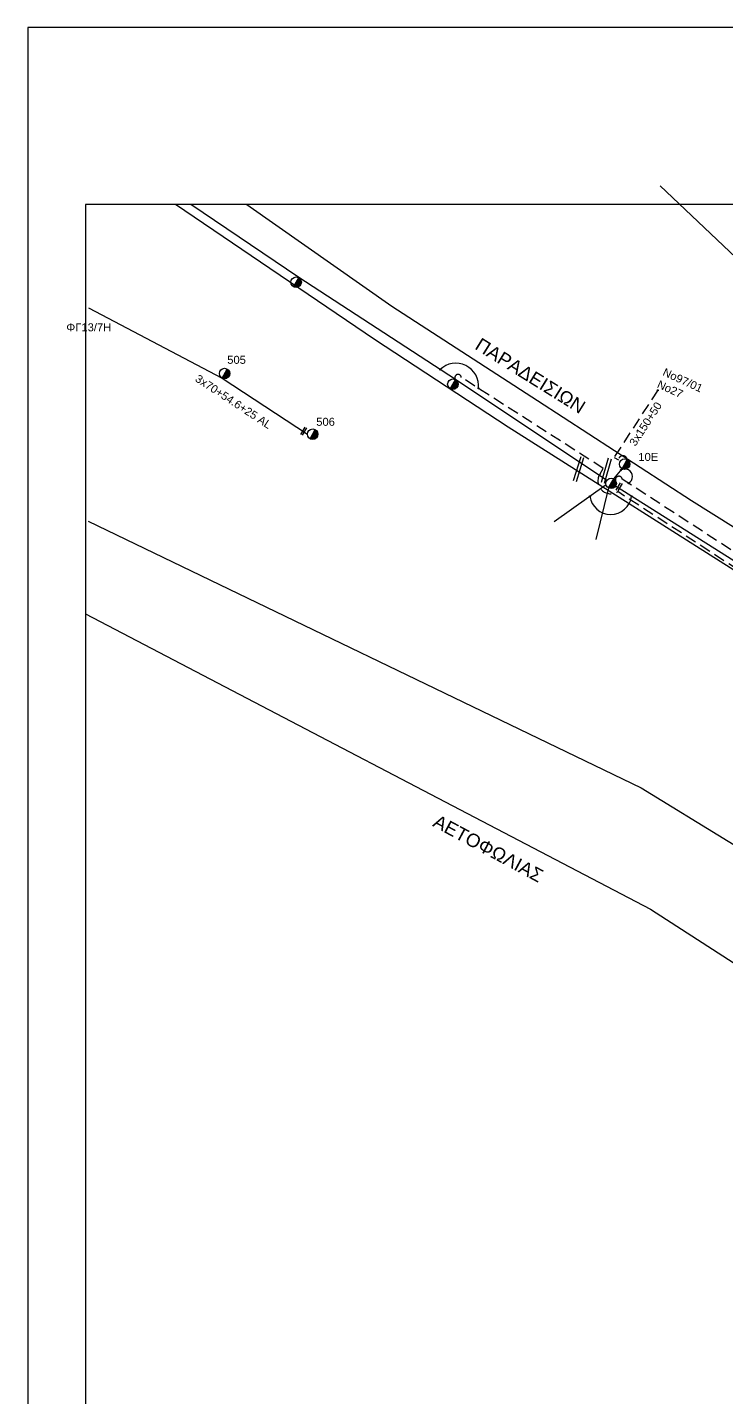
# Model space of a CAD drawing. Header units: millimetres. Extents: x 1421 to 11257, y 848 to 1896.
# Drawn here: x 8825.3 to 8982.5, y 1587.4 to 1895.5 of the extents above; entities that cross this region are included whole.
import ezdxf
from ezdxf.enums import TextEntityAlignment as Align

# ---------------------------------------------------------------- set-up
doc = ezdxf.new("R2010")
doc.units = ezdxf.units.MM
doc.linetypes.add('DASHED', pattern=[19.05, 12.7, -6.35])
for name, color, linetype, lineweight in [('3x150+50', 7, 'Continuous', 30), ('3x150+50 XLPE', 7, 'SYN_LINE', 30), ('3x70+54.6+25 AL', 7, 'SYN_LINE', 30), ('4x16', 7, 'Continuous', 30), ('4x50', 7, 'Continuous', 30), ('Άγνωστα', 7, 'Continuous', 30)]:
    doc.layers.add(name, color=color, linetype=linetype, lineweight=lineweight)
for name, color, linetype in [('TEXT ΚΑΛΩΔΙΩΝ', 7, 'Continuous'), ('ΑΓΝΩΣΤΟ ΕΝΑΕΡΙΟ ΚΑΛΩΔΙΟ', 7, 'Continuous'), ('Μηχανική τομή', 7, 'Continuous'), ('Στύλος ΦΜ', 7, 'Continuous'), ('Στύλος ΦΜ @ 1', 7, 'Continuous'), ('Συνδέσεις', 7, 'Continuous'), ('Τομή', 7, 'Continuous'), ('Υπόβαθρο ΔΕΗ', 7, 'Continuous')]:
    doc.layers.add(name, color=color, linetype=linetype)
doc.styles.add('arial', font='ARIAL.TTF', dxfattribs={"height": 3})
doc.styles.get("Standard").update_dxf_attribs({"font": 'ARIAL.TTF', "height": 1.8})
doc.linetypes.add('SYN_LINE', pattern='A,0.5,-0.0001,["/\\/\\/\\/",Standard,S=0.1,R=0,X=0,Y=-0.05],-0.25', length=0.7501)

# ---------------------------------------------------------------- blocks, each defined once
blk = doc.blocks.new('ΥΠΑΡΧΩΝ ΤΣΙΜΕΝΤΕΝΙΟΣ ΣΤΥΛΟΣ')
at = {"layer": 'Στύλος ΦΜ'}
blk.add_hatch(color=7, dxfattribs=at).paths.add_polyline_path([(-1.29, -2.28, 0.574793), (2.62, 0, 0.268822), (1.3, 2.27)])
at = {"layer": 'Στύλος ΦΜ', "color": 7}
blk.add_line((-1.29, -2.28), (1.3, 2.27), dxfattribs=at)
blk.add_circle((0, 0), 2.62, dxfattribs=at)
at = {"layer": 'Στύλος ΦΜ', "flags": 4}
for tag, p in [('ΤΥΠΟΣ', (-4.91, 3.03)), ('ΑΡΙΘΜΟΣ', (-4.68, 8.05))]:
    blk.add_attdef(tag, p, '', height=4, dxfattribs=at)
blk = doc.blocks.new('_ΣΥΝΔΕΣΗ')
at = {"layer": 'Συνδέσεις', "linetype": 'SYN_LINE', "ltscale": 40}
blk.add_hatch(color=256, dxfattribs=at).paths.add_polyline_path([(0.5, 0, 1), (-0.5, 0, 1)])
at = {"layer": 'Συνδέσεις'}
blk.add_circle((0, 0), 0.5, dxfattribs=at)
blk = doc.blocks.new('ΤΟΜΗ')
at = {"layer": 'Τομή', "ltscale": 40}
for p, q in [((11.3, -0.6), (-11.4, -0.6)), ((11.3, -3.4), (-11.4, -3.4))]:
    blk.add_line(p, q, dxfattribs=at)
blk = doc.blocks.new('ΜΗΧΑΝΙΚΗ ΤΟΜΗ')
at = {"layer": 'Μηχανική τομή', "ltscale": 40}
for p, q in [((-3.8, 1.2), (3.8, 1.2)), ((3.8, -0.3), (-3.8, -0.3))]:
    blk.add_line(p, q, dxfattribs=at)

msp = doc.modelspace()

# ---------------------------------------------------------------- linework, layer by layer
at = {"lineweight": -3, "ltscale": 15}
msp.add_lwpolyline([(10993.76, 1895.53), (8825.35, 1895.54), (8825.27, 848.33), (10993.76, 848.32)], close=True, dxfattribs=at)
at = {"layer": '3x150+50', "color": 206, "linetype": 'DASHED', "lineweight": -3, "ltscale": 0.2}
msp.add_lwpolyline([(9055.03, 1782.14, 0.640369), (9052.74, 1780.68), (9008.96, 1741.65), (8992.38, 1767.95, -0.846992), (8988.33, 1771.44), (8958.07, 1791.13, -0.817369), (8954.07, 1795.14), (8954.79, 1796.36), (8922.87, 1816.83, 1.327284), (8921.56, 1816.32)], format="xyb", dxfattribs=at)
at = {"layer": '3x150+50 XLPE', "color": 151, "linetype": 'DASHED', "lineweight": -3, "ltscale": 0.2}
for points in [[(8967.04, 1813.92), (8957.23, 1798.83), (8958.21, 1798.31, -0.875002), (8960.19, 1798.33, -0.257094)], [(9035.63, 1706.92, -1.067637), (9034.29, 1709.12), (9013.77, 1742.62), (8993.08, 1771.82), (8959.08, 1793.94, 1.022712), (8957.55, 1793.64)]]:
    msp.add_lwpolyline(points, format="xyb", dxfattribs=at)
at = {"layer": '3x70+54.6+25 AL', "color": 2, "lineweight": -3, "ltscale": 15}
msp.add_lwpolyline([(8838.98, 1832.49), (8869.05, 1816.67), (8888.26, 1804.02)], dxfattribs=at)
at = {"layer": '3x70+54.6+25 AL', "color": 151, "lineweight": -3, "ltscale": 3}
msp.add_lwpolyline([(8957.16, 1794), (8959.02, 1796.28)], dxfattribs=at)
at = {"layer": '4x16', "color": 27, "linetype": 'SYN_LINE', "lineweight": -3, "ltscale": 15}
msp.add_lwpolyline([(8955.99, 1791.96), (8953.15, 1780.38)], dxfattribs=at)
at = {"layer": '4x50', "color": 27, "linetype": 'Continuous', "lineweight": -3, "ltscale": 0.2}
msp.add_lwpolyline([(8955.43, 1792.69), (8943.78, 1784.33)], dxfattribs=at)
at = {"layer": 'ΑΓΝΩΣΤΟ ΕΝΑΕΡΙΟ ΚΑΛΩΔΙΟ', "color": 206, "lineweight": -3, "ltscale": 0.2}
msp.add_lwpolyline([(8955.57, 1793.6), (8921.56, 1816.32), (8886.3, 1839.26), (8862, 1855.69)], dxfattribs=at)
at = {"layer": 'ΑΓΝΩΣΤΟ ΕΝΑΕΡΙΟ ΚΑΛΩΔΙΟ', "color": 27, "lineweight": -3, "ltscale": 0.2}
msp.add_lwpolyline([(8990.49, 1771.56), (8957.57, 1792.36)], dxfattribs=at)
at = {"layer": 'Υπόβαθρο ΔΕΗ', "lineweight": -3, "ltscale": 0.1}
for points in [[(8967.57, 1859.94), (8987.49, 1841.12), (9005.48, 1824.8), (9027.69, 1804.59), (9043.6, 1789.81), (9055.1, 1779.66)], [(8990.92, 1769.19), (8933.38, 1805.6), (8903.31, 1825.32), (8858.6, 1855.69)], [(8874.64, 1855.69), (8907.25, 1832.87), (8939.99, 1811.63), (8974.67, 1789.13), (8994.14, 1776.94)], [(8838.91, 1784.49), (8963.34, 1724.5), (8963.34, 1724.5), (9022.02, 1688.51)], [(8838.34, 1763.66), (8965.44, 1697.25), (9021.4, 1661.07), (9039.49, 1646.74), (9066.44, 1625.37), (9074.94, 1619.16), (9080.58, 1613.45), (9088.38, 1605.74), (9096.28, 1597.92), (9119.09, 1575.09), (9129.23, 1564.98), (9136.4, 1558.27), (9143.55, 1555.17), (9165.16, 1546.06), (9191.36, 1535.03), (9206.85, 1528.58), (9213.75, 1524.57), (9217.79, 1521.76), (9221.73, 1518.66), (9224.52, 1515.97), (9228.15, 1511.41), (9229.52, 1509.54), (9232.06, 1505.52), (9233.54, 1502.75)]]:
    msp.add_lwpolyline(points, dxfattribs=at)
at = {"layer": 'Υπόβαθρο ΔΕΗ', "lineweight": -3, "ltscale": 15}
msp.add_lwpolyline([(10855.44, 1855.69), (8838.35, 1855.69), (8838.27, 861.33), (10836.6, 861.33)], close=True, dxfattribs=at)
at = {"layer": 'Υπόβαθρο ΔΕΗ', "lineweight": -3}
for centre, radius, start, end in [((8921.63, 1814.88), 5.12, 354.2431, 133.763), ((8959.66, 1794.52), 1.69, 298.7664, 122.5735), ((8956.49, 1790.7), 4.72, 187.4584, 352.5425)]:
    msp.add_arc(centre, radius, start, end, dxfattribs=at)

# ---------------------------------------------------------------- block references
at = {"layer": 'Μηχανική τομή', "lineweight": -3, "xscale": 0.2500000000003614, "yscale": 0.2500000000003614, "zscale": 0.2500000000003614, "rotation": 239.6574587913184}
for p in [(8887.3, 1804.78), (8958.28, 1792.26)]:
    msp.add_blockref('ΜΗΧΑΝΙΚΗ ΤΟΜΗ', p, dxfattribs=at)
at = {"layer": 'Στύλος ΦΜ @ 1', "color": 1, "lineweight": -3, "ltscale": 40, "xscale": 0.4499999999998181, "yscale": 0.4499999999998181, "zscale": 0.4499999999998181}
for p in [(8885.71, 1838.24), (8920.97, 1815.3), (8956.57, 1792.98)]:
    msp.add_blockref('ΥΠΑΡΧΩΝ ΤΣΙΜΕΝΤΕΝΙΟΣ ΣΤΥΛΟΣ', p, dxfattribs=at)
at = {"layer": 'Στύλος ΦΜ @ 1', "color": 1, "lineweight": -3, "ltscale": 40}
ref = msp.add_blockref('ΥΠΑΡΧΩΝ ΤΣΙΜΕΝΤΕΝΙΟΣ ΣΤΥΛΟΣ', (8869.63, 1817.69), dxfattribs=dict(at, xscale=0.4499999999998181, yscale=0.4499999999998181, zscale=0.4499999999998181))
ref.add_attrib('ΑΡΙΘΜΟΣ', '505', (8870.22, 1819.88), dxfattribs={"layer": 'Στύλος ΦΜ', "height": 1.8, "flags": 4})
ref = msp.add_blockref('ΥΠΑΡΧΩΝ ΤΣΙΜΕΝΤΕΝΙΟΣ ΣΤΥΛΟΣ', (8889.44, 1804.05), dxfattribs=dict(at, xscale=0.4499999999998181, yscale=0.4499999999998181, zscale=0.4499999999998181))
ref.add_attrib('ΑΡΙΘΜΟΣ', '506', (8890.24, 1805.94), dxfattribs={"layer": 'Στύλος ΦΜ', "height": 1.8, "flags": 4})
at = {"layer": 'Στύλος ΦΜ @ 1', "lineweight": -3, "ltscale": 40}
ref = msp.add_blockref('ΥΠΑΡΧΩΝ ΤΣΙΜΕΝΤΕΝΙΟΣ ΣΤΥΛΟΣ', (8959.6, 1797.31), dxfattribs=dict(at, xscale=0.4499999999998181, yscale=0.4499999999998181, zscale=0.4499999999998181))
ref.add_attrib('ΤΥΠΟΣ', '10E', (8962.69, 1798.04), dxfattribs={"layer": 'Στύλος ΦΜ', "height": 1.8, "flags": 4})
at = {"layer": 'Συνδέσεις', "lineweight": -3, "xscale": 0.25, "yscale": 0.25, "zscale": 0.25}
for p in [(8918.09, 1818.58), (8926.72, 1814.37), (8967.05, 1813.92), (8958.75, 1795.95), (8960.47, 1793.04), (8951.81, 1790.09), (8961.17, 1790.09)]:
    msp.add_blockref('_ΣΥΝΔΕΣΗ', p, dxfattribs=at)
at = {"layer": 'Τομή', "lineweight": -3}
for p, xscale, yscale, zscale, rotation in [((8948.73, 1796.3), 0.2499999999999999, 0.2499999999999999, 0.2499999999999999, 72.58626896266462), ((8954.98, 1795.97), 0.2500000000002306, 0.2500000000002306, 0.2500000000002306, 73.96950289996211)]:
    msp.add_blockref('ΤΟΜΗ', p, dxfattribs=dict(at, xscale=xscale, yscale=yscale, zscale=zscale, rotation=rotation))

# ---------------------------------------------------------------- texts
at = {"layer": 'TEXT ΚΑΛΩΔΙΩΝ', "lineweight": -3, "ltscale": 0.2, "style": 'arial'}
for s, rotation, p in [('3x70+54.6+25 AL', 326.6423, (8871.63, 1811.38)), ('3x150+50 ', 56.9684, (8964.5, 1806.65))]:
    msp.add_text(s, height=1.8, rotation=rotation, dxfattribs=at).set_placement(p, align=Align.MIDDLE_CENTER)
at = {"layer": 'Άγνωστα', "lineweight": -3, "ltscale": 0.2, "insert": (8834.03, 1828.99), "char_height": 1.8, "width": 18.6352, "attachment_point": 1, "style": 'arial'}
msp.add_mtext('ΦΓ13/7H', dxfattribs=at)
at = {"layer": 'Άγνωστα', "lineweight": -3, "ltscale": 0.2, "insert": (8968.74, 1818.99), "char_height": 1.8, "width": 18.6352, "attachment_point": 1, "rotation": 335.4589, "style": 'arial'}
msp.add_mtext('No97/01\\PNo27', dxfattribs=at)
at = {"layer": 'Υπόβαθρο ΔΕΗ', "lineweight": -3, "ltscale": 0.1, "style": 'arial'}
for s, rotation, p in [('ΠΑΡΑΔΕΙΣΙΩΝ', 328.0983, (8938.42, 1817.21)), ('ΑΕΤΟΦΩΛΙΑΣ', 331.8066, (8928.94, 1710.88))]:
    msp.add_text(s, height=3, rotation=rotation, dxfattribs=at).set_placement(p, align=Align.MIDDLE_CENTER)

doc.saveas('drawing.dxf')
